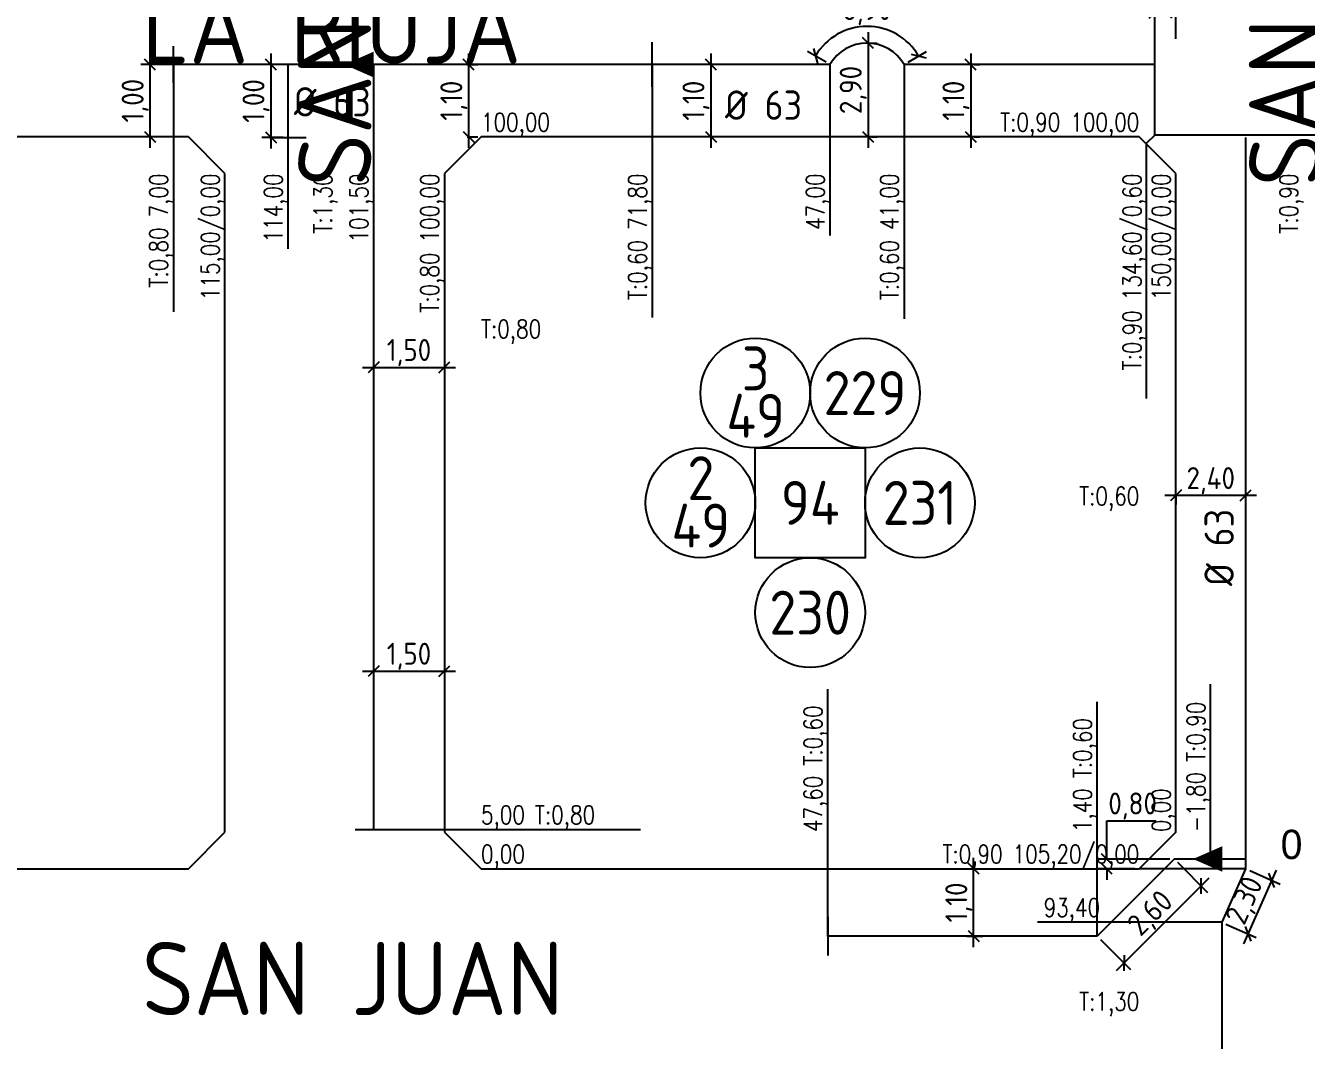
# Model space of a CAD drawing. Extents: x -48 to 13651, y -112 to 3468.
# Drawn here: x 1585 to 1760.1, y 955.7 to 1094.3 of the extents above; entities that cross this region are included whole.
import ezdxf
from ezdxf.enums import TextEntityAlignment as Align

# ---------------------------------------------------------------- set-up
doc = ezdxf.new("R2010")
doc.units = 0
doc.header["$LTSCALE"] = 6
doc.header["$MEASUREMENT"] = 0
doc.linetypes.add('HIDDEN', pattern=[0.375, 0.25, -0.125])
doc.layers.get('0').update_dxf_attribs({"linetype": 'CONTINUOUS'})
doc.layers.get('DEFPOINTS').update_dxf_attribs({"linetype": 'CONTINUOUS'})
for name, color, linetype in [('50', 41, 'CONTINUOUS'), ('63', 171, 'CONTINUOUS'), ('A50', 40, 'CONTINUOUS'), ('CAS', 7, 'CONTINUOUS'), ('CAÑERIA SIN CROQUIS', 210, 'HIDDEN'), ('Caño 110mm', 170, 'CONTINUOUS'), ('COTA', 2, 'CONTINUOUS'), ('MANZANAS', 7, 'CONTINUOUS'), ('NUMCASA', 12, 'CONTINUOUS'), ('NUMERO-CROQUIS', 13, 'CONTINUOUS'), ('NUMERO-MANZANA', 4, 'CONTINUOUS'), ('PROGRESIVA', 60, 'CONTINUOUS'), ('REDUCCIONES', 13, 'CONTINUOUS'), ('TXTDIAMETRO', 7, 'CONTINUOUS')]:
    doc.layers.add(name, color=color, linetype=linetype)
doc.layers.add('ATENCION', color=7, linetype='CONTINUOUS', plot=False)
doc.styles.add('ABADIMTCONDE', font='isocp.shx')
doc.styles.add('GEOSLAB703LTBT', font='isocp.shx', dxfattribs={"width": 0.9, "height": 8})
doc.styles.add('GOTHICE', font='GOTHICE.shx', dxfattribs={"height": 0.6})
doc.styles.add('ROMANS', font='romans.shx', dxfattribs={"width": 0.8, "height": 2.5})
doc.dimstyles.new('COTA02', dxfattribs={"dimtxt": 3, "dimasz": 1.5, "dimexe": 1.25, "dimexo": 0.625, "dimgap": 0.3, "dimtad": 1, "dimtoh": 1, "dimdsep": 46, "dimlunit": 6, "dimtxsty": 'ABADIMTCONDE', "dimblk1": 'OBLIQUE', "dimblk2": 'OBLIQUE', "dimsah": 1, "dimcen": 2.5, "dimdle": 1.5, "dimclrd": 60, "dimclre": 60, "dimclrt": 256, "dimadec": 0, "dimazin": 0, "dimtfac": 1, "dimtix": 1, "dimtofl": 0, "dimtmove": 0, "dimatfit": 0, "dimldrblk": 'OBLIQUE', "dimfxl": 1, "dimtolj": 1, "dimtzin": 0, "dimarcsym": 0})

# ---------------------------------------------------------------- blocks, each defined once
blk = doc.blocks.new('CUPLARED')
at = {"layer": 'REDUCCIONES'}
blk.add_lwpolyline([(4, 0, 0, 3.5, 0), (0, 0, 3.5, 3.5, 0)], format="xyseb", dxfattribs=at)
blk = doc.blocks.new('D63')
at = {"layer": 'TXTDIAMETRO', "color": 7, "ltscale": 0.1, "style": 'ABADIMTCONDE'}
blk.add_text('Ø 63', height=4, dxfattribs=at).set_placement((0, 0), align=Align.MIDDLE)
blk = doc.blocks.new('_OBLIQUE')
at = {"color": 0, "linetype": 'ByBlock'}
blk.add_line((-0.5, -0.5), (0.5, 0.5), dxfattribs=at)
blk = doc.blocks.new('*D938')
at = {"layer": 'COTA', "color": 60, "lineweight": -2, "transparency": 16777216}
for p, q in [((1714.19, 1090.53), (1714.19, 1077.65)), ((1714.66, 1089.03), (1715.44, 1089.03)), ((1714.66, 1079.15), (1715.44, 1079.15))]:
    blk.add_line(p, q, dxfattribs=at)
at = {"layer": 'DEFPOINTS', "color": 0, "transparency": 16777216}
for p in [(1714.04, 1089.03), (1714.04, 1079.15), (1714.19, 1079.15)]:
    blk.add_point(p, dxfattribs=at)
at = {"layer": 'COTA', "color": 60, "lineweight": -2, "transparency": 16777216, "xscale": 1.5, "yscale": 1.5, "zscale": 1.5}
for p, rotation in [((1714.19, 1089.03), 90), ((1714.19, 1079.15), 270)]:
    blk.add_blockref('_OBLIQUE', p, dxfattribs=dict(at, rotation=rotation))
at = {"layer": 'COTA', "transparency": 16777216, "insert": (1712.17, 1084.09), "char_height": 3, "attachment_point": 5, "rotation": 90, "style": 'ABADIMTCONDE'}
blk.add_mtext('\\A1;1,10', dxfattribs=at)
blk = doc.blocks.new('*D939')
at = {"layer": 'COTA', "color": 60, "lineweight": -2, "transparency": 16777216}
for p, q in [((1678.66, 1090.53), (1678.66, 1077.65)), ((1678.66, 1089.03), (1677.41, 1089.03)), ((1678.66, 1079.15), (1677.41, 1079.15))]:
    blk.add_line(p, q, dxfattribs=at)
at = {"layer": 'DEFPOINTS', "color": 0, "transparency": 16777216}
for p in [(1679.28, 1089.03), (1678.66, 1079.15), (1679.28, 1079.15)]:
    blk.add_point(p, dxfattribs=at)
at = {"layer": 'COTA', "color": 60, "lineweight": -2, "transparency": 16777216, "xscale": 1.5, "yscale": 1.5, "zscale": 1.5}
for p, rotation in [((1678.66, 1089.03), 90), ((1678.66, 1079.15), 270)]:
    blk.add_blockref('_OBLIQUE', p, dxfattribs=dict(at, rotation=rotation))
at = {"layer": 'COTA', "transparency": 16777216, "insert": (1676.63, 1084.09), "char_height": 3, "attachment_point": 5, "rotation": 90, "style": 'ABADIMTCONDE'}
blk.add_mtext('\\A1;1,10', dxfattribs=at)
blk = doc.blocks.new('*D940')
at = {"layer": 'COTA', "color": 60, "lineweight": -2, "transparency": 16777216}
for p, q in [((1700.16, 1093.45), (1700.16, 1077.65)), ((1700.63, 1091.95), (1701.41, 1091.95)), ((1700.63, 1079.15), (1701.41, 1079.15))]:
    blk.add_line(p, q, dxfattribs=at)
at = {"layer": 'DEFPOINTS', "color": 0, "transparency": 16777216}
for p in [(1700.01, 1091.95), (1700.01, 1079.15), (1700.16, 1079.15)]:
    blk.add_point(p, dxfattribs=at)
at = {"layer": 'COTA', "color": 60, "lineweight": -2, "transparency": 16777216, "xscale": 1.5, "yscale": 1.5, "zscale": 1.5}
for p, rotation in [((1700.16, 1091.95), 90), ((1700.16, 1079.15), 270)]:
    blk.add_blockref('_OBLIQUE', p, dxfattribs=dict(at, rotation=rotation))
at = {"layer": 'COTA', "transparency": 16777216, "insert": (1698.13, 1085.55), "char_height": 3, "attachment_point": 5, "rotation": 90, "style": 'ABADIMTCONDE'}
blk.add_mtext('\\A1;2,90', dxfattribs=at)
blk = doc.blocks.new('*D941')
at = {"layer": 'COTA', "color": 60, "lineweight": -2, "transparency": 16777216}
for p, q in [((1694.4, 1089.35), (1691.88, 1090.82)), ((1705.62, 1089.35), (1708.14, 1090.82))]:
    blk.add_line(p, q, dxfattribs=at)
blk.add_arc((1700.01, 1086.07), 8.17, 30.2957, 149.7043, dxfattribs=at)
at = {"layer": 'DEFPOINTS', "color": 0, "transparency": 16777216}
for p in [(1702.79, 1093.75), (1694.94, 1089.03), (1705.08, 1089.03), (1700.01, 1086.07)]:
    blk.add_point(p, dxfattribs=at)
at = {"layer": 'COTA', "color": 60, "lineweight": -2, "transparency": 16777216, "xscale": 1.5, "yscale": 1.5, "zscale": 1.5}
for p, rotation in [((1692.96, 1090.19), 239.7042901286514), ((1707.06, 1090.19), 300.2957098713486)]:
    blk.add_blockref('_OBLIQUE', p, dxfattribs=dict(at, rotation=rotation))
at = {"layer": 'COTA', "transparency": 16777216, "insert": (1700.01, 1096.26), "char_height": 3, "attachment_point": 5, "style": 'ABADIMTCONDE'}
blk.add_mtext('\\A1;6,90', dxfattribs=at)
blk = doc.blocks.new('*D942')
at = {"layer": 'COTA', "color": 60, "lineweight": -2, "transparency": 16777216}
for p, q in [((1714.58, 968.44), (1714.58, 980.65)), ((1713.67, 979.15), (1715.83, 979.15)), ((1713.67, 969.94), (1715.83, 969.94))]:
    blk.add_line(p, q, dxfattribs=at)
at = {"layer": 'DEFPOINTS', "color": 0, "transparency": 16777216}
for p in [(1713.05, 979.15), (1714.58, 979.15), (1713.05, 969.94)]:
    blk.add_point(p, dxfattribs=at)
at = {"layer": 'COTA', "color": 60, "lineweight": -2, "transparency": 16777216, "xscale": 1.5, "yscale": 1.5, "zscale": 1.5}
for p, rotation in [((1714.58, 979.15), 90), ((1714.58, 969.94), 270)]:
    blk.add_blockref('_OBLIQUE', p, dxfattribs=dict(at, rotation=rotation))
at = {"layer": 'COTA', "transparency": 16777216, "insert": (1712.56, 974.54), "char_height": 3, "attachment_point": 5, "rotation": 90, "style": 'ABADIMTCONDE'}
blk.add_mtext('\\A1;1,10', dxfattribs=at)
blk = doc.blocks.new('*D943')
at = {"layer": 'COTA', "color": 60, "lineweight": -2, "transparency": 16777216}
for p, q in [((1742.46, 980.03), (1746.57, 975.91)), ((1746.75, 977.86), (1734.08, 965.2)), ((1731.91, 969.5), (1736.02, 965.38))]:
    blk.add_line(p, q, dxfattribs=at)
at = {"layer": 'DEFPOINTS', "color": 0, "transparency": 16777216}
for p in [(1742.02, 980.47), (1731.46, 969.94), (1735.14, 966.26)]:
    blk.add_point(p, dxfattribs=at)
at = {"layer": 'COTA', "color": 60, "lineweight": -2, "transparency": 16777216, "xscale": 1.5, "yscale": 1.5, "zscale": 1.5}
for p, rotation in [((1745.69, 976.8), 44.95490160668965), ((1735.14, 966.26), 224.9549016066897)]:
    blk.add_blockref('_OBLIQUE', p, dxfattribs=dict(at, rotation=rotation))
at = {"layer": 'COTA', "transparency": 16777216, "insert": (1738.92, 972.9), "char_height": 3, "attachment_point": 5, "rotation": 44.9549, "style": 'ABADIMTCONDE'}
blk.add_mtext('\\A1;2,60', dxfattribs=at)
blk = doc.blocks.new('*D944')
at = {"layer": 'COTA', "color": 60, "lineweight": -2, "transparency": 16777216}
for p, q in [((1753.26, 1030.15), (1740.73, 1030.15)), ((1742.23, 1029.99), (1742.23, 1028.9)), ((1751.76, 1029.99), (1751.76, 1028.9))]:
    blk.add_line(p, q, dxfattribs=at)
at = {"layer": 'DEFPOINTS', "color": 0, "transparency": 16777216}
for p in [(1742.23, 1030.62), (1742.23, 1030.15), (1751.76, 1030.62)]:
    blk.add_point(p, dxfattribs=at)
at = {"layer": 'COTA', "color": 60, "lineweight": -2, "transparency": 16777216, "xscale": 1.5, "yscale": 1.5, "zscale": 1.5, "rotation": 180}
blk.add_blockref('_OBLIQUE', (1742.23, 1030.15), dxfattribs=at)
at = {"layer": 'COTA', "color": 60, "lineweight": -2, "transparency": 16777216, "xscale": 1.5, "yscale": 1.5, "zscale": 1.5}
blk.add_blockref('_OBLIQUE', (1751.76, 1030.15), dxfattribs=at)
at = {"layer": 'COTA', "transparency": 16777216, "insert": (1747, 1032.17), "char_height": 3, "attachment_point": 5, "style": 'ABADIMTCONDE'}
blk.add_mtext('\\A1;2,40', dxfattribs=at)
blk = doc.blocks.new('*D1131')
at = {"layer": 'DEFPOINTS', "color": 0, "transparency": 16777216}
for p in [(1732.79, 980.47), (1737.23, 979.15), (1742.02, 980.47)]:
    blk.add_point(p, dxfattribs=at)
at = {"layer": 'PROGRESIVA', "color": 60, "lineweight": -2, "transparency": 16777216}
for p, q in [((1732.79, 980.47), (1732.79, 985.68)), ((1732.79, 985.68), (1739.55, 985.68)), ((1741.39, 980.47), (1731.54, 980.47)), ((1736.61, 979.15), (1731.54, 979.15)), ((1732.79, 979.15), (1732.79, 977.65))]:
    blk.add_line(p, q, dxfattribs=at)
at = {"layer": 'PROGRESIVA', "color": 60, "lineweight": -2, "transparency": 16777216, "xscale": 1.5, "yscale": 1.5, "zscale": 1.5}
for p, rotation in [((1732.79, 980.47), 270), ((1732.79, 979.15), 90)]:
    blk.add_blockref('_OBLIQUE', p, dxfattribs=dict(at, rotation=rotation))
at = {"layer": 'PROGRESIVA', "transparency": 16777216, "insert": (1736.32, 987.71), "char_height": 3, "attachment_point": 5, "style": 'ABADIMTCONDE'}
blk.add_mtext('\\A1;0,80', dxfattribs=at)
blk = doc.blocks.new('*D1132')
at = {"layer": 'DEFPOINTS', "color": 0, "transparency": 16777216}
for p in [(1742.23, 1096.1), (1739.34, 1091.93), (1742.23, 1091.93)]:
    blk.add_point(p, dxfattribs=at)
at = {"layer": 'PROGRESIVA', "color": 60, "lineweight": -2, "transparency": 16777216}
for p, q in [((1739.34, 1092.56), (1739.34, 1097.35)), ((1742.23, 1092.56), (1742.23, 1097.35)), ((1739.34, 1096.1), (1737.84, 1096.1)), ((1742.23, 1096.1), (1753.29, 1096.1))]:
    blk.add_line(p, q, dxfattribs=at)
at = {"layer": 'PROGRESIVA', "color": 60, "lineweight": -2, "transparency": 16777216, "xscale": 1.5, "yscale": 1.5, "zscale": 1.5}
blk.add_blockref('_OBLIQUE', (1739.34, 1096.1), dxfattribs=at)
at = {"layer": 'PROGRESIVA', "color": 60, "lineweight": -2, "transparency": 16777216, "xscale": 1.5, "yscale": 1.5, "zscale": 1.5, "rotation": 180}
blk.add_blockref('_OBLIQUE', (1742.23, 1096.1), dxfattribs=at)
at = {"layer": 'PROGRESIVA', "transparency": 16777216, "insert": (1749.76, 1098.12), "char_height": 3, "attachment_point": 5, "style": 'ABADIMTCONDE'}
blk.add_mtext('\\A1;0,60', dxfattribs=at)
blk = doc.blocks.new('*D1138')
at = {"layer": 'COTA', "color": 60, "lineweight": -2, "transparency": 16777216}
for p, q in [((1755.93, 978.93), (1751.47, 968.89)), ((1752.33, 978.89), (1756.47, 977.05)), ((1749.08, 971.59), (1753.22, 969.75))]:
    blk.add_line(p, q, dxfattribs=at)
at = {"layer": 'DEFPOINTS', "color": 0, "transparency": 16777216}
for p in [(1751.76, 979.15), (1748.51, 971.84), (1752.08, 970.26)]:
    blk.add_point(p, dxfattribs=at)
at = {"layer": 'COTA', "color": 60, "lineweight": -2, "transparency": 16777216, "xscale": 1.5, "yscale": 1.5, "zscale": 1.5}
for p, rotation in [((1755.32, 977.56), 66.02850114785645), ((1752.08, 970.26), 246.0285011478565)]:
    blk.add_blockref('_OBLIQUE', p, dxfattribs=dict(at, rotation=rotation))
at = {"layer": 'COTA', "transparency": 16777216, "insert": (1751.84, 974.72), "char_height": 3, "attachment_point": 5, "rotation": 66.0285, "style": 'ABADIMTCONDE'}
blk.add_mtext('\\A1;2,30', dxfattribs=at)
blk = doc.blocks.new('*D1493')
at = {"layer": 'DEFPOINTS', "color": 0, "transparency": 16777216}
for p in [(1644.7, 1089.03), (1645.55, 1089.03), (1644.7, 1079.15)]:
    blk.add_point(p, dxfattribs=at)
at = {"layer": 'PROGRESIVA', "color": 60, "lineweight": -2, "transparency": 16777216}
for p, q in [((1645.55, 1077.65), (1645.55, 1090.53)), ((1645.33, 1089.03), (1646.8, 1089.03)), ((1645.33, 1079.15), (1646.8, 1079.15))]:
    blk.add_line(p, q, dxfattribs=at)
at = {"layer": 'PROGRESIVA', "color": 60, "lineweight": -2, "transparency": 16777216, "xscale": 1.5, "yscale": 1.5, "zscale": 1.5}
for p, rotation in [((1645.55, 1089.03), 90), ((1645.55, 1079.15), 270)]:
    blk.add_blockref('_OBLIQUE', p, dxfattribs=dict(at, rotation=rotation))
at = {"layer": 'PROGRESIVA', "transparency": 16777216, "insert": (1643.53, 1084.09), "char_height": 3, "attachment_point": 5, "rotation": 90, "style": 'ABADIMTCONDE'}
blk.add_mtext('\\A1;1,10', dxfattribs=at)
blk = doc.blocks.new('*D1494')
at = {"layer": 'DEFPOINTS', "color": 0, "transparency": 16777216}
for p in [(1620.84, 1089.02), (1618.51, 1079.07), (1620.84, 1079.07)]:
    blk.add_point(p, dxfattribs=at)
at = {"layer": 'PROGRESIVA', "color": 60, "lineweight": -2, "transparency": 16777216}
for p, q in [((1618.51, 1090.52), (1618.51, 1077.57)), ((1620.21, 1089.02), (1617.26, 1089.02)), ((1620.21, 1079.07), (1617.26, 1079.07))]:
    blk.add_line(p, q, dxfattribs=at)
at = {"layer": 'PROGRESIVA', "color": 60, "lineweight": -2, "transparency": 16777216, "xscale": 1.5, "yscale": 1.5, "zscale": 1.5}
for p, rotation in [((1618.51, 1089.02), 90), ((1618.51, 1079.07), 270)]:
    blk.add_blockref('_OBLIQUE', p, dxfattribs=dict(at, rotation=rotation))
at = {"layer": 'PROGRESIVA', "transparency": 16777216, "insert": (1616.48, 1084.05), "char_height": 3, "attachment_point": 5, "rotation": 90, "style": 'ABADIMTCONDE'}
blk.add_mtext('\\A1;1,00', dxfattribs=at)
blk = doc.blocks.new('*D1495')
at = {"layer": 'DEFPOINTS', "color": 0, "transparency": 16777216}
for p in [(1632.54, 1006.99), (1642.23, 1006.99), (1642.23, 1006.14)]:
    blk.add_point(p, dxfattribs=at)
at = {"layer": 'PROGRESIVA', "color": 60, "lineweight": -2, "transparency": 16777216}
for p, q in [((1631.04, 1006.14), (1643.73, 1006.14)), ((1632.54, 1006.37), (1632.54, 1004.89)), ((1642.23, 1006.37), (1642.23, 1004.89))]:
    blk.add_line(p, q, dxfattribs=at)
at = {"layer": 'PROGRESIVA', "color": 60, "lineweight": -2, "transparency": 16777216, "xscale": 1.5, "yscale": 1.5, "zscale": 1.5, "rotation": 180}
blk.add_blockref('_OBLIQUE', (1632.54, 1006.14), dxfattribs=at)
at = {"layer": 'PROGRESIVA', "color": 60, "lineweight": -2, "transparency": 16777216, "xscale": 1.5, "yscale": 1.5, "zscale": 1.5}
blk.add_blockref('_OBLIQUE', (1642.23, 1006.14), dxfattribs=at)
at = {"layer": 'PROGRESIVA', "transparency": 16777216, "insert": (1637.39, 1008.17), "char_height": 3, "attachment_point": 5, "style": 'ABADIMTCONDE'}
blk.add_mtext('\\A1;1,50', dxfattribs=at)
blk = doc.blocks.new('*D1496')
at = {"layer": 'DEFPOINTS', "color": 0, "transparency": 16777216}
for p in [(1632.54, 1048.5), (1642.23, 1048.5), (1642.23, 1047.65)]:
    blk.add_point(p, dxfattribs=at)
at = {"layer": 'PROGRESIVA', "color": 60, "lineweight": -2, "transparency": 16777216}
for p, q in [((1631.04, 1047.65), (1643.73, 1047.65)), ((1632.54, 1047.88), (1632.54, 1046.4)), ((1642.23, 1047.88), (1642.23, 1046.4))]:
    blk.add_line(p, q, dxfattribs=at)
at = {"layer": 'PROGRESIVA', "color": 60, "lineweight": -2, "transparency": 16777216, "xscale": 1.5, "yscale": 1.5, "zscale": 1.5, "rotation": 180}
blk.add_blockref('_OBLIQUE', (1632.54, 1047.65), dxfattribs=at)
at = {"layer": 'PROGRESIVA', "color": 60, "lineweight": -2, "transparency": 16777216, "xscale": 1.5, "yscale": 1.5, "zscale": 1.5}
blk.add_blockref('_OBLIQUE', (1642.23, 1047.65), dxfattribs=at)
at = {"layer": 'PROGRESIVA', "transparency": 16777216, "insert": (1637.39, 1049.67), "char_height": 3, "attachment_point": 5, "style": 'ABADIMTCONDE'}
blk.add_mtext('\\A1;1,50', dxfattribs=at)
blk = doc.blocks.new('*D1497')
at = {"layer": 'DEFPOINTS', "color": 0, "transparency": 16777216}
for p in [(1601.99, 1089.03), (1607.23, 1089.03), (1607.23, 1079.15)]:
    blk.add_point(p, dxfattribs=at)
at = {"layer": 'PROGRESIVA', "color": 60, "lineweight": -2, "transparency": 16777216}
for p, q in [((1601.99, 1077.65), (1601.99, 1090.53)), ((1606.61, 1089.03), (1600.74, 1089.03)), ((1606.61, 1079.15), (1600.74, 1079.15))]:
    blk.add_line(p, q, dxfattribs=at)
at = {"layer": 'PROGRESIVA', "color": 60, "lineweight": -2, "transparency": 16777216, "xscale": 1.5, "yscale": 1.5, "zscale": 1.5}
for p, rotation in [((1601.99, 1089.03), 90), ((1601.99, 1079.15), 270)]:
    blk.add_blockref('_OBLIQUE', p, dxfattribs=dict(at, rotation=rotation))
at = {"layer": 'PROGRESIVA', "transparency": 16777216, "insert": (1599.96, 1084.09), "char_height": 3, "attachment_point": 5, "rotation": 90, "style": 'ABADIMTCONDE'}
blk.add_mtext('\\A1;1,00', dxfattribs=at)

msp = doc.modelspace()

# ---------------------------------------------------------------- linework, layer by layer
at = {"layer": '50', "ltscale": 0.1}
for p, q in [((1742.017, 980.474), (1731.465, 969.938)), ((1746.982, 980.474), (1742.017, 980.474)), ((1731.465, 969.938), (1694.634, 969.938))]:
    msp.add_line(p, q, dxfattribs=at)
at = {"layer": '63', "ltscale": 0.1}
for p, q in [((1739.337, 1079.39), (1739.337, 1106.135)), ((1694.936, 1089.035), (1670.634, 1089.035)), ((1739.337, 1089.035), (1705.083, 1089.035)), ((1772.234, 1079.39), (1739.337, 1079.39)), ((1751.758, 1079.067), (1751.758, 979.145)), ((1751.758, 980.474), (1746.982, 980.474)), ((1751.758, 979.145), (1748.511, 971.843)), ((1748.511, 971.843), (1748.511, 867.145))]:
    msp.add_line(p, q, dxfattribs=at)
msp.add_arc((1700.01, 1086.071), 5.876, 30.29571, 149.70429, dxfattribs=at)
at = {"layer": 'A50', "ltscale": 0.1}
msp.add_line((1632.539, 1089.025), (1632.539, 984.497), dxfattribs=at)
at = {"layer": 'CAS', "ltscale": 0.1}
for p, q in [((1605.173, 1086.535), (1605.173, 1091.535)), ((1670.634, 1085.995), (1670.634, 1092.074)), ((1618.34, 1079.068), (1623.34, 1079.068)), ((1630.039, 984.497), (1635.039, 984.497)), ((1694.634, 972.572), (1694.634, 967.304))]:
    msp.add_line(p, q, dxfattribs=at)
at = {"layer": 'Caño 110mm', "ltscale": 0.1}
for p, q in [((1670.634, 1089.035), (1605.173, 1089.035)), ((1620.84, 1089.025), (1620.84, 1079.068))]:
    msp.add_line(p, q, dxfattribs=at)
at = {"layer": 'MANZANAS'}
for p, q in [((1607.234, 1079.145), (1349.088, 1079.145)), ((1612.234, 1074.145), (1607.234, 1079.145)), ((1647.234, 1079.145), (1642.234, 1074.145)), ((1737.234, 1079.145), (1647.234, 1079.145)), ((1742.234, 1074.145), (1737.234, 1079.145)), ((1612.234, 984.145), (1612.234, 1074.145)), ((1642.234, 1074.145), (1642.234, 984.145)), ((1742.234, 984.145), (1742.234, 1074.145)), ((1607.234, 979.145), (1612.234, 984.145)), ((1642.234, 984.145), (1647.234, 979.145)), ((1742.234, 984.145), (1737.234, 979.145)), ((1264.302, 979.145), (1607.234, 979.145)), ((1647.234, 979.145), (1737.234, 979.145))]:
    msp.add_line(p, q, dxfattribs=at)
at = {"layer": 'NUMERO-CROQUIS'}
for centre in [(1684.734, 1044.145), (1699.734, 1044.145), (1677.234, 1029.145), (1707.234, 1029.145), (1692.234, 1014.145)]:
    msp.add_circle(centre, 7.5, dxfattribs=at)
at = {"layer": 'NUMERO-MANZANA'}
msp.add_lwpolyline([(1684.734, 1036.645), (1699.734, 1036.645), (1699.734, 1021.645), (1684.734, 1021.645)], close=True, dxfattribs=at)
at = {"layer": 'PROGRESIVA'}
for p, q in [((1605.173, 1089.035), (1605.173, 1055.238)), ((1670.634, 1089.035), (1670.634, 1054.444)), ((1694.936, 1089.035), (1694.936, 1065.651)), ((1705.083, 1089.035), (1705.083, 1054.269)), ((1620.84, 1079.068), (1620.84, 1063.863)), ((1739.337, 1079.39), (1738.163, 1078.216)), ((1738.163, 1078.216), (1738.163, 1043.413)), ((1694.634, 969.938), (1694.634, 1003.684)), ((1746.982, 980.474), (1746.982, 1004.384)), ((1731.465, 969.938), (1731.465, 1001.933)), ((1632.539, 984.497), (1669.024, 984.497)), ((1751.758, 979.145), (1737.234, 979.145)), ((1748.511, 971.843), (1723.318, 971.843))]:
    msp.add_line(p, q, dxfattribs=at)

# ---------------------------------------------------------------- block references
at = {"layer": 'CAÑERIA SIN CROQUIS', "ltscale": 0.1, "rotation": 180}
for p in [(1632.539, 1089.025), (1748.58, 980.477)]:
    msp.add_blockref('CUPLARED', p, dxfattribs=at)
at = {"layer": 'CAÑERIA SIN CROQUIS', "ltscale": 0.1}
for p in [(1626.906, 1083.934), (1685.862, 1083.486)]:
    msp.add_blockref('D63', p, dxfattribs=at)

# ---------------------------------------------------------------- texts
at = {"layer": 'ATENCION', "style": 'GEOSLAB703LTBT'}
for s, p in [('SAN MARTIN', (1757.234, 1072.415)), ('SANTA FE', (1627.234, 1072.415))]:
    msp.add_text(s, height=10, rotation=90, dxfattribs=at).set_placement(p, align=Align.MIDDLE_LEFT)
for s, p in [('LA RIOJA', (1600.887, 1094.145)), ('SAN JUAN', (1600.887, 964.145))]:
    msp.add_text(s, height=10, dxfattribs=at).set_placement(p, align=Align.MIDDLE_LEFT)
at = {"layer": 'NUMCASA', "color": 12, "linetype": 'Continuous', "style": 'GOTHICE'}
msp.add_text('0', height=4, dxfattribs=at).set_placement((1758.047, 979.273), align=Align.BOTTOM_CENTER)
at = {"layer": 'NUMERO-CROQUIS', "style": 'GEOSLAB703LTBT'}
for s, p in [('3', (1684.79, 1047.511)), ('229', (1699.734, 1044.145)), ('49', (1684.79, 1041.041)), ('2', (1677.29, 1032.511)), ('231', (1707.234, 1029.145)), ('49', (1677.29, 1026.041)), ('230', (1692.234, 1014.145))]:
    msp.add_text(s, height=6, dxfattribs=at).set_placement(p, align=Align.MIDDLE)
at = {"layer": 'NUMERO-MANZANA', "style": 'GEOSLAB703LTBT'}
msp.add_text('94', height=6, dxfattribs=at).set_placement((1692.234, 1029.145), align=Align.MIDDLE)
at = {"layer": 'PROGRESIVA', "style": 'ROMANS', "width": 0.8}
for s, p in [('100,00', (1647.234, 1079.145)), ('T:0,80', (1647.234, 1050.893)), ('5,00 T:0,80', (1647.234, 984.497)), ('0,00', (1647.234, 979.145))]:
    msp.add_text(s, height=2.5, dxfattribs=at).set_placement(p, align=Align.BOTTOM_LEFT)
for s, p in [('T:0,90 100,00', (1737.234, 1079.145)), ('T:0,60', (1737.234, 1028.057)), ('T:0,90 105,20/0,00', (1737.234, 979.145)), ('93,40', (1731.878, 971.843)), ('T:1,30', (1737.234, 959.007))]:
    msp.add_text(s, height=2.5, dxfattribs=at).set_placement(p, align=Align.BOTTOM_RIGHT)
for s, p in [('T:0,80 7,00', (1605.173, 1074.145)), ('115,00/0,00', (1612.234, 1074.145)), ('114,00', (1620.84, 1074.145)), ('T:1,30', (1627.615, 1074.145)), ('101,50', (1632.539, 1074.145)), ('T:0,80 100,00', (1642.234, 1074.145)), ('T:0,60 71,80', (1670.634, 1074.145)), ('47,00', (1694.936, 1074.145)), ('T:0,60 41,00', (1705.083, 1074.145)), ('T:0,90 134,60/0,60', (1738.252, 1074.145)), ('150,00/0,00', (1742.234, 1074.145)), ('T:0,90', (1759.673, 1074.145))]:
    msp.add_text(s, height=2.5, rotation=90, dxfattribs=at).set_placement(p, align=Align.BOTTOM_RIGHT)
for s, p in [('-1,80 T:0,90', (1746.982, 984.145)), ('47,60 T:0,60', (1694.634, 984.145)), ('1,40 T:0,60', (1731.465, 984.145)), ('0,00', (1742.234, 984.145))]:
    msp.add_text(s, height=2.5, rotation=90, dxfattribs=at).set_placement(p, align=Align.BOTTOM_LEFT)
at = {"layer": 'TXTDIAMETRO', "ltscale": 0.1, "style": 'ABADIMTCONDE'}
msp.add_text('Ø 63', height=4, rotation=90, dxfattribs=at).set_placement((1748.139, 1023.049), align=Align.MIDDLE)

# ---------------------------------------------------------------- dimensions: what is measured, and where the dimension line sits
at = {"layer": 'COTA'}
dim = msp.add_angular_dim_3p(base=(1702.79, 1093.751), center=(1700.01, 1086.071), p1=(1705.083, 1089.035), p2=(1694.936, 1089.035), text='6,90', dimstyle='COTA02', override={"dimadec": 4}, dxfattribs=at)
dim.commit()
dim.dimension.update_dxf_attribs({"geometry": '*D941', "text_midpoint": (1700.01, 1096.264)})
for base, p1, p2, text, picture, middle in [((1700.157, 1079.145), (1700.01, 1091.946), (1700.01, 1079.145), '2,90', '*D940', (1698.132, 1085.546)), ((1678.657, 1079.145), (1679.282, 1089.035), (1679.282, 1079.145), '1,10', '*D939', (1676.632, 1084.09)), ((1714.193, 1079.145), (1714.039, 1089.035), (1714.039, 1079.145), '1,10', '*D938', (1712.168, 1084.09)), ((1714.582, 979.145), (1713.049, 969.938), (1713.049, 979.145), '1,10', '*D942', (1712.557, 974.542))]:
    dim = msp.add_linear_dim(base=base, p1=p1, p2=p2, angle=90, text=text, dimstyle='COTA02', dxfattribs=at)
    dim.commit()
    dim.dimension.update_dxf_attribs({"geometry": picture, "text_midpoint": middle})
dim = msp.add_linear_dim(base=(1742.234, 1030.148), p1=(1751.758, 1030.616), p2=(1742.234, 1030.616), text='2,40', dimstyle='COTA02', dxfattribs=at)
dim.commit()
dim.dimension.update_dxf_attribs({"geometry": '*D944', "text_midpoint": (1746.996, 1032.173)})
dim = msp.add_linear_dim(base=(1735.137, 966.26), p1=(1742.017, 980.474), p2=(1731.465, 969.938), angle=224.9549, text='2,60', dimstyle='COTA02', dxfattribs=at)
dim.commit()
dim.dimension.update_dxf_attribs({"geometry": '*D943', "text_midpoint": (1740.351, 971.466), "dimtype": 161})
at = {"layer": 'COTA', "color": 12}
dim = msp.add_linear_dim(base=(1752.076, 970.258), p1=(1751.758, 979.145), p2=(1748.511, 971.843), angle=246.0285, text='2,30', dimstyle='COTA02', dxfattribs=at)
dim.commit()
dim.dimension.update_dxf_attribs({"geometry": '*D1138', "text_midpoint": (1753.693, 973.895), "dimtype": 161})
at = {"layer": 'PROGRESIVA'}
dim = msp.add_linear_dim(base=(1742.234, 1096.095), p1=(1739.337, 1091.933), p2=(1742.234, 1091.933), text='0,60', dimstyle='COTA02', dxfattribs=at)
dim.commit()
dim.dimension.update_dxf_attribs({"geometry": '*D1132', "text_midpoint": (1749.761, 1096.095), "dimtype": 160})
for base, p1, p2, text, picture, middle in [((1601.987, 1089.035), (1607.234, 1079.145), (1607.234, 1089.035), '1,00', '*D1497', (1599.962, 1084.09)), ((1618.508, 1079.068), (1620.84, 1089.025), (1620.84, 1079.068), '1,00', '*D1494', (1616.483, 1084.046)), ((1645.554, 1089.035), (1644.701, 1079.145), (1644.701, 1089.035), '1,10', '*D1493', (1643.529, 1084.09))]:
    dim = msp.add_linear_dim(base=base, p1=p1, p2=p2, angle=90, text=text, dimstyle='COTA02', dxfattribs=at)
    dim.commit()
    dim.dimension.update_dxf_attribs({"geometry": picture, "text_midpoint": middle})
for base, p1, p2, picture, middle in [((1642.234, 1047.649), (1632.539, 1048.502), (1642.234, 1048.502), '*D1496', (1637.387, 1049.674)), ((1642.234, 1006.141), (1632.539, 1006.994), (1642.234, 1006.994), '*D1495', (1637.387, 1008.166))]:
    dim = msp.add_linear_dim(base=base, p1=p1, p2=p2, text='1,50', dimstyle='COTA02', dxfattribs=at)
    dim.commit()
    dim.dimension.update_dxf_attribs({"geometry": picture, "text_midpoint": middle})
dim = msp.add_linear_dim(base=(1732.794, 980.474), p1=(1737.234, 979.145), p2=(1742.017, 980.474), angle=90, text='0,80', dimstyle='COTA02', dxfattribs=at)
dim.commit()
dim.dimension.update_dxf_attribs({"geometry": '*D1131', "text_midpoint": (1736.321, 985.684), "dimtype": 160})

doc.saveas('drawing.dxf')
